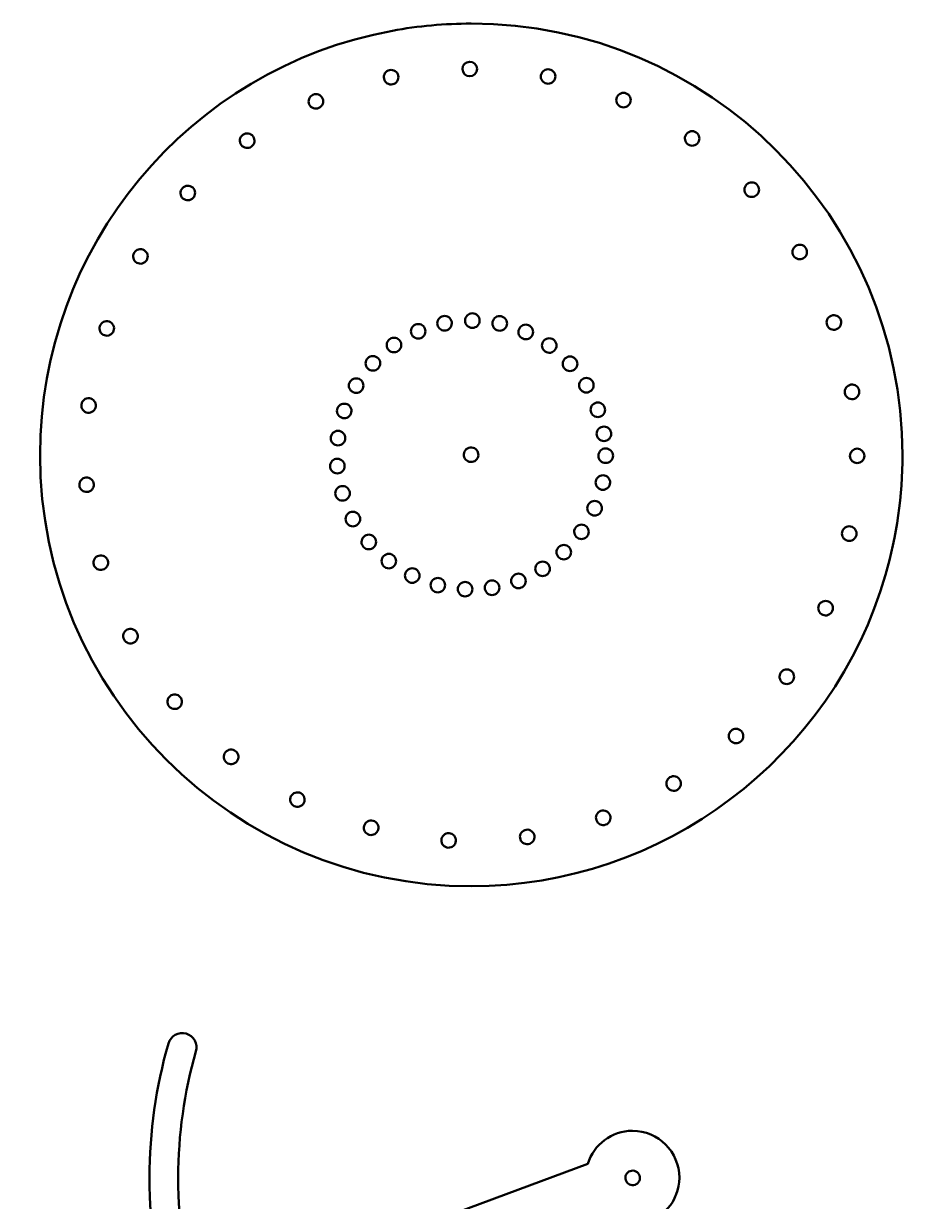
# Model space of a CAD drawing. Header units: inches. Extents: x 1.8 to 45.8, y -63.5 to -2.9.
# Drawn here: x 34.49 to 45.78, y -31.3 to -16.17 of the extents above; entities that cross this region are included whole.
import ezdxf

# ---------------------------------------------------------------- set-up
doc = ezdxf.new("R2010")
doc.units = ezdxf.units.IN
doc.header["$MEASUREMENT"] = 0
doc.layers.add('2', color=7, linetype='Continuous')

msp = doc.modelspace()

# ---------------------------------------------------------------- linework, layer by layer
at = {"color": 240, "lineweight": 50, "true_color": 0xed1c24}
for points, knots in [([(45.564, -23.248), (45.708, -22.75), (45.78, -22.233), (45.78, -21.71), (45.78, -18.655), (43.295, -16.17), (40.241, -16.17), (39.9, -16.17), (39.559, -16.201), (39.228, -16.262), (36.605, -16.747), (34.701, -19.038), (34.701, -21.71), (34.701, -24.764), (37.186, -27.249), (40.241, -27.249), (42.695, -27.249), (44.884, -25.604), (45.564, -23.248)], [0, 0, 0, 0, 1, 1, 1, 2, 2, 2, 3, 3, 3, 4, 4, 4, 5, 5, 5, 6, 6, 6, 6]), ([(39.303, -16.838), (39.314, -16.889), (39.282, -16.939), (39.232, -16.95), (39.181, -16.961), (39.131, -16.93), (39.12, -16.879), (39.109, -16.829), (39.14, -16.779), (39.191, -16.768), (39.242, -16.756), (39.291, -16.788), (39.303, -16.838)], [0, 0, 0, 0, 1, 1, 1, 2, 2, 2, 3, 3, 3, 4, 4, 4, 4]), ([(40.315, -16.752), (40.315, -16.804), (40.274, -16.846), (40.222, -16.847), (40.171, -16.847), (40.128, -16.807), (40.128, -16.755), (40.127, -16.703), (40.168, -16.661), (40.22, -16.66), (40.272, -16.659), (40.314, -16.7), (40.315, -16.752)], [0, 0, 0, 0, 1, 1, 1, 2, 2, 2, 3, 3, 3, 4, 4, 4, 4]), ([(41.32, -16.867), (41.31, -16.918), (41.261, -16.951), (41.21, -16.941), (41.16, -16.932), (41.126, -16.883), (41.136, -16.832), (41.146, -16.782), (41.195, -16.748), (41.245, -16.758), (41.296, -16.768), (41.33, -16.816), (41.32, -16.867)], [0, 0, 0, 0, 1, 1, 1, 2, 2, 2, 3, 3, 3, 4, 4, 4, 4]), ([(38.33, -17.131), (38.352, -17.178), (38.331, -17.233), (38.284, -17.254), (38.237, -17.276), (38.181, -17.255), (38.16, -17.208), (38.139, -17.161), (38.16, -17.105), (38.207, -17.084), (38.254, -17.063), (38.309, -17.084), (38.33, -17.131)], [0, 0, 0, 0, 1, 1, 1, 2, 2, 2, 3, 3, 3, 4, 4, 4, 4]), ([(42.283, -17.188), (42.264, -17.236), (42.209, -17.259), (42.161, -17.239), (42.114, -17.219), (42.091, -17.165), (42.111, -17.117), (42.13, -17.069), (42.185, -17.046), (42.233, -17.066), (42.281, -17.086), (42.303, -17.141), (42.283, -17.188)], [0, 0, 0, 0, 1, 1, 1, 2, 2, 2, 3, 3, 3, 4, 4, 4, 4]), ([(43.156, -17.698), (43.127, -17.741), (43.069, -17.752), (43.026, -17.722), (42.984, -17.694), (42.972, -17.636), (43.001, -17.593), (43.03, -17.55), (43.088, -17.539), (43.131, -17.568), (43.174, -17.597), (43.185, -17.655), (43.156, -17.698)], [0, 0, 0, 0, 1, 1, 1, 2, 2, 2, 3, 3, 3, 4, 4, 4, 4]), ([(37.438, -17.619), (37.468, -17.661), (37.459, -17.72), (37.417, -17.75), (37.375, -17.78), (37.317, -17.771), (37.286, -17.729), (37.256, -17.688), (37.265, -17.629), (37.307, -17.599), (37.349, -17.568), (37.407, -17.577), (37.438, -17.619)], [0, 0, 0, 0, 1, 1, 1, 2, 2, 2, 3, 3, 3, 4, 4, 4, 4]), ([(36.662, -18.277), (36.7, -18.312), (36.703, -18.371), (36.668, -18.409), (36.634, -18.447), (36.575, -18.45), (36.536, -18.416), (36.498, -18.381), (36.495, -18.322), (36.53, -18.284), (36.565, -18.245), (36.624, -18.242), (36.662, -18.277)], [0, 0, 0, 0, 1, 1, 1, 2, 2, 2, 3, 3, 3, 4, 4, 4, 4]), ([(43.909, -18.37), (43.872, -18.406), (43.813, -18.405), (43.777, -18.368), (43.741, -18.331), (43.742, -18.271), (43.779, -18.235), (43.816, -18.2), (43.876, -18.201), (43.911, -18.238), (43.948, -18.275), (43.947, -18.334), (43.909, -18.37)], [0, 0, 0, 0, 1, 1, 1, 2, 2, 2, 3, 3, 3, 4, 4, 4, 4]), ([(36.038, -19.08), (36.083, -19.106), (36.097, -19.163), (36.071, -19.208), (36.045, -19.252), (35.988, -19.267), (35.943, -19.241), (35.899, -19.215), (35.884, -19.157), (35.91, -19.113), (35.936, -19.068), (35.994, -19.054), (36.038, -19.08)], [0, 0, 0, 0, 1, 1, 1, 2, 2, 2, 3, 3, 3, 4, 4, 4, 4]), ([(44.511, -19.182), (44.467, -19.21), (44.41, -19.197), (44.382, -19.153), (44.354, -19.11), (44.367, -19.052), (44.411, -19.024), (44.454, -18.996), (44.512, -19.009), (44.54, -19.053), (44.567, -19.097), (44.554, -19.154), (44.511, -19.182)], [0, 0, 0, 0, 1, 1, 1, 2, 2, 2, 3, 3, 3, 4, 4, 4, 4]), ([(39.879, -20.111), (39.828, -20.1), (39.796, -20.051), (39.806, -20), (39.816, -19.949), (39.866, -19.917), (39.917, -19.927), (39.967, -19.938), (40, -19.987), (39.989, -20.038), (39.979, -20.088), (39.929, -20.121), (39.879, -20.111)], [0, 0, 0, 0, 1, 1, 1, 2, 2, 2, 3, 3, 3, 4, 4, 4, 4]), ([(40.236, -20.076), (40.185, -20.065), (40.153, -20.016), (40.163, -19.965), (40.174, -19.915), (40.223, -19.882), (40.274, -19.892), (40.324, -19.903), (40.357, -19.952), (40.346, -20.003), (40.336, -20.054), (40.286, -20.086), (40.236, -20.076)], [0, 0, 0, 0, 1, 1, 1, 2, 2, 2, 3, 3, 3, 4, 4, 4, 4]), ([(40.588, -20.112), (40.537, -20.102), (40.505, -20.052), (40.515, -20.002), (40.526, -19.951), (40.575, -19.918), (40.626, -19.929), (40.676, -19.939), (40.709, -19.989), (40.698, -20.04), (40.688, -20.09), (40.638, -20.123), (40.588, -20.112)], [0, 0, 0, 0, 1, 1, 1, 2, 2, 2, 3, 3, 3, 4, 4, 4, 4]), ([(44.932, -20.096), (44.884, -20.115), (44.83, -20.09), (44.812, -20.042), (44.794, -19.994), (44.818, -19.94), (44.866, -19.921), (44.914, -19.903), (44.968, -19.927), (44.987, -19.976), (45.005, -20.024), (44.981, -20.078), (44.932, -20.096)], [0, 0, 0, 0, 1, 1, 1, 2, 2, 2, 3, 3, 3, 4, 4, 4, 4]), ([(35.588, -19.996), (35.637, -20.013), (35.663, -20.066), (35.646, -20.115), (35.63, -20.163), (35.577, -20.19), (35.528, -20.173), (35.479, -20.156), (35.453, -20.103), (35.47, -20.054), (35.486, -20.005), (35.539, -19.979), (35.588, -19.996)], [0, 0, 0, 0, 1, 1, 1, 2, 2, 2, 3, 3, 3, 4, 4, 4, 4]), ([(39.54, -20.213), (39.489, -20.203), (39.457, -20.154), (39.467, -20.103), (39.478, -20.052), (39.527, -20.02), (39.578, -20.03), (39.628, -20.041), (39.661, -20.09), (39.65, -20.141), (39.64, -20.191), (39.59, -20.224), (39.54, -20.213)], [0, 0, 0, 0, 1, 1, 1, 2, 2, 2, 3, 3, 3, 4, 4, 4, 4]), ([(40.922, -20.222), (40.871, -20.211), (40.838, -20.162), (40.849, -20.111), (40.859, -20.061), (40.909, -20.028), (40.959, -20.038), (41.01, -20.049), (41.043, -20.098), (41.032, -20.149), (41.022, -20.2), (40.972, -20.232), (40.922, -20.222)], [0, 0, 0, 0, 1, 1, 1, 2, 2, 2, 3, 3, 3, 4, 4, 4, 4]), ([(39.229, -20.389), (39.179, -20.379), (39.146, -20.33), (39.157, -20.279), (39.167, -20.228), (39.217, -20.196), (39.267, -20.206), (39.318, -20.217), (39.35, -20.266), (39.34, -20.317), (39.329, -20.367), (39.28, -20.4), (39.229, -20.389)], [0, 0, 0, 0, 1, 1, 1, 2, 2, 2, 3, 3, 3, 4, 4, 4, 4]), ([(41.224, -20.396), (41.173, -20.386), (41.141, -20.336), (41.151, -20.286), (41.162, -20.235), (41.211, -20.202), (41.262, -20.213), (41.312, -20.223), (41.345, -20.273), (41.334, -20.323), (41.324, -20.374), (41.274, -20.407), (41.224, -20.396)], [0, 0, 0, 0, 1, 1, 1, 2, 2, 2, 3, 3, 3, 4, 4, 4, 4]), ([(38.959, -20.625), (38.908, -20.615), (38.876, -20.565), (38.886, -20.515), (38.896, -20.464), (38.946, -20.432), (38.997, -20.442), (39.047, -20.453), (39.08, -20.502), (39.069, -20.553), (39.059, -20.603), (39.009, -20.636), (38.959, -20.625)], [0, 0, 0, 0, 1, 1, 1, 2, 2, 2, 3, 3, 3, 4, 4, 4, 4]), ([(41.491, -20.63), (41.441, -20.62), (41.408, -20.57), (41.418, -20.52), (41.429, -20.469), (41.479, -20.437), (41.529, -20.447), (41.58, -20.458), (41.612, -20.507), (41.602, -20.558), (41.591, -20.608), (41.542, -20.641), (41.491, -20.63)], [0, 0, 0, 0, 1, 1, 1, 2, 2, 2, 3, 3, 3, 4, 4, 4, 4]), ([(38.743, -20.911), (38.692, -20.9), (38.66, -20.851), (38.67, -20.8), (38.681, -20.75), (38.73, -20.717), (38.781, -20.728), (38.831, -20.738), (38.864, -20.788), (38.853, -20.838), (38.843, -20.889), (38.793, -20.921), (38.743, -20.911)], [0, 0, 0, 0, 1, 1, 1, 2, 2, 2, 3, 3, 3, 4, 4, 4, 4]), ([(41.7, -20.906), (41.65, -20.895), (41.617, -20.846), (41.628, -20.795), (41.638, -20.745), (41.688, -20.712), (41.738, -20.723), (41.789, -20.733), (41.821, -20.783), (41.811, -20.833), (41.8, -20.884), (41.751, -20.916), (41.7, -20.906)], [0, 0, 0, 0, 1, 1, 1, 2, 2, 2, 3, 3, 3, 4, 4, 4, 4]), ([(45.147, -20.992), (45.096, -21), (45.049, -20.965), (45.041, -20.914), (45.032, -20.863), (45.067, -20.815), (45.118, -20.807), (45.169, -20.799), (45.217, -20.834), (45.225, -20.885), (45.233, -20.936), (45.198, -20.984), (45.147, -20.992)], [0, 0, 0, 0, 1, 1, 1, 2, 2, 2, 3, 3, 3, 4, 4, 4, 4]), ([(35.336, -20.982), (35.387, -20.988), (35.424, -21.035), (35.417, -21.086), (35.411, -21.137), (35.364, -21.174), (35.313, -21.167), (35.261, -21.161), (35.225, -21.114), (35.232, -21.063), (35.238, -21.011), (35.285, -20.975), (35.336, -20.982)], [0, 0, 0, 0, 1, 1, 1, 2, 2, 2, 3, 3, 3, 4, 4, 4, 4]), ([(38.59, -21.236), (38.539, -21.226), (38.507, -21.177), (38.517, -21.126), (38.528, -21.075), (38.577, -21.043), (38.628, -21.053), (38.678, -21.064), (38.711, -21.113), (38.7, -21.164), (38.69, -21.214), (38.64, -21.247), (38.59, -21.236)], [0, 0, 0, 0, 1, 1, 1, 2, 2, 2, 3, 3, 3, 4, 4, 4, 4]), ([(41.848, -21.222), (41.798, -21.211), (41.765, -21.161), (41.776, -21.111), (41.786, -21.06), (41.836, -21.028), (41.886, -21.038), (41.937, -21.049), (41.969, -21.098), (41.959, -21.149), (41.948, -21.199), (41.899, -21.232), (41.848, -21.222)], [0, 0, 0, 0, 1, 1, 1, 2, 2, 2, 3, 3, 3, 4, 4, 4, 4]), ([(38.51, -21.585), (38.46, -21.575), (38.427, -21.525), (38.438, -21.475), (38.448, -21.424), (38.498, -21.391), (38.548, -21.402), (38.599, -21.412), (38.631, -21.462), (38.621, -21.512), (38.61, -21.563), (38.561, -21.596), (38.51, -21.585)], [0, 0, 0, 0, 1, 1, 1, 2, 2, 2, 3, 3, 3, 4, 4, 4, 4]), ([(41.926, -21.53), (41.876, -21.52), (41.843, -21.47), (41.854, -21.42), (41.864, -21.369), (41.914, -21.337), (41.964, -21.347), (42.015, -21.358), (42.047, -21.407), (42.037, -21.458), (42.026, -21.508), (41.977, -21.541), (41.926, -21.53)], [0, 0, 0, 0, 1, 1, 1, 2, 2, 2, 3, 3, 3, 4, 4, 4, 4]), ([(40.146, -21.701), (40.149, -21.65), (40.193, -21.611), (40.245, -21.614), (40.296, -21.617), (40.336, -21.661), (40.332, -21.713), (40.329, -21.765), (40.285, -21.804), (40.233, -21.8), (40.182, -21.797), (40.142, -21.753), (40.146, -21.701)], [0, 0, 0, 0, 1, 1, 1, 2, 2, 2, 3, 3, 3, 4, 4, 4, 4]), ([(41.95, -21.811), (41.899, -21.8), (41.866, -21.751), (41.877, -21.7), (41.887, -21.65), (41.937, -21.617), (41.987, -21.628), (42.038, -21.638), (42.071, -21.688), (42.06, -21.738), (42.05, -21.789), (42, -21.821), (41.95, -21.811)], [0, 0, 0, 0, 1, 1, 1, 2, 2, 2, 3, 3, 3, 4, 4, 4, 4]), ([(45.199, -21.815), (45.147, -21.815), (45.105, -21.773), (45.105, -21.721), (45.105, -21.67), (45.147, -21.628), (45.199, -21.628), (45.25, -21.628), (45.292, -21.67), (45.292, -21.721), (45.292, -21.773), (45.25, -21.815), (45.199, -21.815)], [0, 0, 0, 0, 1, 1, 1, 2, 2, 2, 3, 3, 3, 4, 4, 4, 4]), ([(38.502, -21.944), (38.451, -21.933), (38.419, -21.884), (38.429, -21.833), (38.44, -21.783), (38.489, -21.75), (38.54, -21.761), (38.59, -21.771), (38.623, -21.821), (38.612, -21.871), (38.602, -21.922), (38.552, -21.954), (38.502, -21.944)], [0, 0, 0, 0, 1, 1, 1, 2, 2, 2, 3, 3, 3, 4, 4, 4, 4]), ([(35.291, -21.999), (35.343, -21.995), (35.388, -22.033), (35.392, -22.085), (35.396, -22.136), (35.358, -22.181), (35.306, -22.185), (35.255, -22.189), (35.21, -22.151), (35.206, -22.099), (35.201, -22.048), (35.24, -22.003), (35.291, -21.999)], [0, 0, 0, 0, 1, 1, 1, 2, 2, 2, 3, 3, 3, 4, 4, 4, 4]), ([(41.913, -22.156), (41.862, -22.145), (41.83, -22.096), (41.84, -22.045), (41.85, -21.995), (41.9, -21.962), (41.951, -21.973), (42.001, -21.983), (42.034, -22.033), (42.023, -22.083), (42.013, -22.134), (41.963, -22.166), (41.913, -22.156)], [0, 0, 0, 0, 1, 1, 1, 2, 2, 2, 3, 3, 3, 4, 4, 4, 4]), ([(38.568, -22.294), (38.518, -22.284), (38.485, -22.234), (38.496, -22.184), (38.506, -22.133), (38.556, -22.101), (38.606, -22.111), (38.657, -22.122), (38.689, -22.171), (38.679, -22.222), (38.668, -22.272), (38.619, -22.305), (38.568, -22.294)], [0, 0, 0, 0, 1, 1, 1, 2, 2, 2, 3, 3, 3, 4, 4, 4, 4]), ([(41.806, -22.486), (41.756, -22.476), (41.723, -22.426), (41.734, -22.376), (41.744, -22.325), (41.794, -22.292), (41.844, -22.303), (41.895, -22.313), (41.927, -22.363), (41.917, -22.413), (41.906, -22.464), (41.857, -22.496), (41.806, -22.486)], [0, 0, 0, 0, 1, 1, 1, 2, 2, 2, 3, 3, 3, 4, 4, 4, 4]), ([(38.701, -22.625), (38.651, -22.614), (38.618, -22.565), (38.629, -22.514), (38.639, -22.464), (38.689, -22.431), (38.739, -22.441), (38.79, -22.452), (38.822, -22.502), (38.812, -22.552), (38.801, -22.603), (38.752, -22.635), (38.701, -22.625)], [0, 0, 0, 0, 1, 1, 1, 2, 2, 2, 3, 3, 3, 4, 4, 4, 4]), ([(41.638, -22.788), (41.588, -22.778), (41.555, -22.728), (41.565, -22.678), (41.576, -22.627), (41.625, -22.595), (41.676, -22.605), (41.727, -22.616), (41.759, -22.665), (41.749, -22.716), (41.738, -22.766), (41.689, -22.799), (41.638, -22.788)], [0, 0, 0, 0, 1, 1, 1, 2, 2, 2, 3, 3, 3, 4, 4, 4, 4]), ([(45.077, -22.811), (45.027, -22.801), (44.994, -22.752), (45.004, -22.701), (45.015, -22.65), (45.065, -22.618), (45.115, -22.628), (45.166, -22.639), (45.198, -22.688), (45.188, -22.739), (45.177, -22.79), (45.128, -22.822), (45.077, -22.811)], [0, 0, 0, 0, 1, 1, 1, 2, 2, 2, 3, 3, 3, 4, 4, 4, 4]), ([(38.905, -22.919), (38.855, -22.908), (38.822, -22.859), (38.833, -22.808), (38.843, -22.757), (38.893, -22.725), (38.943, -22.735), (38.994, -22.746), (39.026, -22.795), (39.016, -22.846), (39.005, -22.897), (38.956, -22.929), (38.905, -22.919)], [0, 0, 0, 0, 1, 1, 1, 2, 2, 2, 3, 3, 3, 4, 4, 4, 4]), ([(35.455, -23.003), (35.505, -22.988), (35.556, -23.017), (35.571, -23.067), (35.585, -23.116), (35.557, -23.168), (35.507, -23.182), (35.458, -23.197), (35.406, -23.168), (35.391, -23.119), (35.377, -23.069), (35.405, -23.017), (35.455, -23.003)], [0, 0, 0, 0, 1, 1, 1, 2, 2, 2, 3, 3, 3, 4, 4, 4, 4]), ([(39.163, -23.164), (39.112, -23.154), (39.08, -23.104), (39.09, -23.054), (39.101, -23.003), (39.15, -22.971), (39.201, -22.981), (39.251, -22.992), (39.284, -23.041), (39.273, -23.092), (39.263, -23.142), (39.213, -23.175), (39.163, -23.164)], [0, 0, 0, 0, 1, 1, 1, 2, 2, 2, 3, 3, 3, 4, 4, 4, 4]), ([(41.411, -23.05), (41.36, -23.039), (41.328, -22.99), (41.338, -22.939), (41.349, -22.889), (41.398, -22.856), (41.449, -22.867), (41.499, -22.877), (41.532, -22.927), (41.521, -22.977), (41.511, -23.028), (41.461, -23.06), (41.411, -23.05)], [0, 0, 0, 0, 1, 1, 1, 2, 2, 2, 3, 3, 3, 4, 4, 4, 4]), ([(41.138, -23.264), (41.088, -23.253), (41.055, -23.204), (41.066, -23.153), (41.076, -23.103), (41.126, -23.07), (41.176, -23.081), (41.227, -23.091), (41.259, -23.14), (41.249, -23.191), (41.238, -23.242), (41.189, -23.274), (41.138, -23.264)], [0, 0, 0, 0, 1, 1, 1, 2, 2, 2, 3, 3, 3, 4, 4, 4, 4]), ([(39.463, -23.35), (39.413, -23.34), (39.38, -23.29), (39.391, -23.24), (39.401, -23.189), (39.451, -23.157), (39.501, -23.167), (39.552, -23.178), (39.584, -23.227), (39.574, -23.278), (39.563, -23.328), (39.514, -23.361), (39.463, -23.35)], [0, 0, 0, 0, 1, 1, 1, 2, 2, 2, 3, 3, 3, 4, 4, 4, 4]), ([(39.792, -23.473), (39.742, -23.463), (39.709, -23.413), (39.72, -23.363), (39.73, -23.312), (39.78, -23.28), (39.83, -23.29), (39.881, -23.301), (39.913, -23.35), (39.903, -23.401), (39.892, -23.451), (39.843, -23.484), (39.792, -23.473)], [0, 0, 0, 0, 1, 1, 1, 2, 2, 2, 3, 3, 3, 4, 4, 4, 4]), ([(40.828, -23.419), (40.777, -23.408), (40.745, -23.359), (40.755, -23.308), (40.766, -23.258), (40.815, -23.225), (40.866, -23.236), (40.916, -23.246), (40.949, -23.296), (40.938, -23.346), (40.928, -23.397), (40.878, -23.429), (40.828, -23.419)], [0, 0, 0, 0, 1, 1, 1, 2, 2, 2, 3, 3, 3, 4, 4, 4, 4]), ([(40.143, -23.525), (40.092, -23.514), (40.06, -23.465), (40.07, -23.414), (40.081, -23.364), (40.13, -23.331), (40.181, -23.342), (40.231, -23.352), (40.264, -23.402), (40.253, -23.452), (40.243, -23.503), (40.193, -23.535), (40.143, -23.525)], [0, 0, 0, 0, 1, 1, 1, 2, 2, 2, 3, 3, 3, 4, 4, 4, 4]), ([(40.49, -23.506), (40.439, -23.496), (40.407, -23.447), (40.417, -23.396), (40.428, -23.345), (40.477, -23.313), (40.528, -23.323), (40.578, -23.334), (40.611, -23.383), (40.6, -23.434), (40.59, -23.484), (40.54, -23.517), (40.49, -23.506)], [0, 0, 0, 0, 1, 1, 1, 2, 2, 2, 3, 3, 3, 4, 4, 4, 4]), ([(44.756, -23.763), (44.708, -23.742), (44.687, -23.688), (44.707, -23.64), (44.728, -23.593), (44.783, -23.571), (44.83, -23.591), (44.878, -23.612), (44.899, -23.667), (44.879, -23.714), (44.858, -23.762), (44.803, -23.784), (44.756, -23.763)], [0, 0, 0, 0, 1, 1, 1, 2, 2, 2, 3, 3, 3, 4, 4, 4, 4]), ([(35.819, -23.953), (35.864, -23.929), (35.921, -23.947), (35.945, -23.992), (35.969, -24.038), (35.952, -24.094), (35.906, -24.119), (35.861, -24.143), (35.804, -24.125), (35.78, -24.08), (35.756, -24.034), (35.773, -23.977), (35.819, -23.953)], [0, 0, 0, 0, 1, 1, 1, 2, 2, 2, 3, 3, 3, 4, 4, 4, 4]), ([(44.241, -24.634), (44.199, -24.604), (44.189, -24.546), (44.218, -24.504), (44.248, -24.461), (44.306, -24.451), (44.349, -24.481), (44.391, -24.511), (44.401, -24.569), (44.371, -24.611), (44.342, -24.654), (44.283, -24.664), (44.241, -24.634)], [0, 0, 0, 0, 1, 1, 1, 2, 2, 2, 3, 3, 3, 4, 4, 4, 4]), ([(36.371, -24.806), (36.411, -24.774), (36.47, -24.779), (36.503, -24.819), (36.535, -24.858), (36.53, -24.918), (36.49, -24.951), (36.45, -24.983), (36.392, -24.978), (36.359, -24.938), (36.326, -24.898), (36.331, -24.839), (36.371, -24.806)], [0, 0, 0, 0, 1, 1, 1, 2, 2, 2, 3, 3, 3, 4, 4, 4, 4]), ([(43.574, -25.383), (43.539, -25.345), (43.541, -25.286), (43.579, -25.251), (43.616, -25.215), (43.675, -25.217), (43.711, -25.255), (43.746, -25.292), (43.744, -25.351), (43.707, -25.387), (43.669, -25.422), (43.61, -25.42), (43.574, -25.383)], [0, 0, 0, 0, 1, 1, 1, 2, 2, 2, 3, 3, 3, 4, 4, 4, 4]), ([(37.083, -25.528), (37.115, -25.488), (37.174, -25.482), (37.214, -25.514), (37.254, -25.546), (37.261, -25.605), (37.228, -25.645), (37.196, -25.686), (37.137, -25.692), (37.097, -25.66), (37.057, -25.628), (37.05, -25.569), (37.083, -25.528)], [0, 0, 0, 0, 1, 1, 1, 2, 2, 2, 3, 3, 3, 4, 4, 4, 4]), ([(42.762, -25.978), (42.735, -25.934), (42.748, -25.877), (42.792, -25.849), (42.836, -25.823), (42.894, -25.836), (42.921, -25.88), (42.948, -25.924), (42.934, -25.982), (42.89, -26.009), (42.846, -26.036), (42.789, -26.022), (42.762, -25.978)], [0, 0, 0, 0, 1, 1, 1, 2, 2, 2, 3, 3, 3, 4, 4, 4, 4]), ([(37.924, -26.093), (37.947, -26.047), (38.004, -26.029), (38.05, -26.052), (38.095, -26.076), (38.114, -26.132), (38.09, -26.178), (38.067, -26.224), (38.011, -26.242), (37.965, -26.219), (37.919, -26.195), (37.9, -26.139), (37.924, -26.093)], [0, 0, 0, 0, 1, 1, 1, 2, 2, 2, 3, 3, 3, 4, 4, 4, 4]), ([(41.848, -26.401), (41.831, -26.352), (41.856, -26.299), (41.905, -26.281), (41.953, -26.264), (42.007, -26.289), (42.024, -26.338), (42.042, -26.386), (42.017, -26.44), (41.968, -26.457), (41.919, -26.475), (41.866, -26.449), (41.848, -26.401)], [0, 0, 0, 0, 1, 1, 1, 2, 2, 2, 3, 3, 3, 4, 4, 4, 4]), ([(38.865, -26.473), (38.879, -26.423), (38.93, -26.393), (38.98, -26.407), (39.03, -26.421), (39.059, -26.472), (39.045, -26.522), (39.032, -26.572), (38.98, -26.601), (38.931, -26.587), (38.88, -26.574), (38.851, -26.522), (38.865, -26.473)], [0, 0, 0, 0, 1, 1, 1, 2, 2, 2, 3, 3, 3, 4, 4, 4, 4]), ([(39.857, -26.654), (39.86, -26.603), (39.904, -26.564), (39.956, -26.567), (40.007, -26.57), (40.046, -26.614), (40.043, -26.666), (40.04, -26.718), (39.996, -26.757), (39.944, -26.753), (39.892, -26.75), (39.853, -26.706), (39.857, -26.654)], [0, 0, 0, 0, 1, 1, 1, 2, 2, 2, 3, 3, 3, 4, 4, 4, 4]), ([(40.867, -26.628), (40.86, -26.577), (40.895, -26.53), (40.947, -26.522), (40.998, -26.515), (41.045, -26.55), (41.052, -26.602), (41.06, -26.653), (41.024, -26.7), (40.973, -26.707), (40.922, -26.715), (40.874, -26.679), (40.867, -26.628)], [0, 0, 0, 0, 1, 1, 1, 2, 2, 2, 3, 3, 3, 4, 4, 4, 4])]:
    msp.add_open_spline(points, degree=3, knots=knots, dxfattribs=at)
at = {"layer": '2', "color": 114, "lineweight": 50, "true_color": 0x00a651}
for points, knots in [([(36.35, -29.267), (36.189, -29.825), (36.107, -30.405), (36.107, -30.991), (36.107, -31.621), (36.202, -32.228), (36.377, -32.802), (36.377, -32.802), (36.378, -32.804), (36.378, -32.804), (36.378, -32.804), (31.569, -34.592), (31.569, -34.592), (31.569, -34.592), (30.892, -33.513), (30.892, -33.513), (30.919, -33.448), (30.934, -33.376), (30.934, -33.301), (30.934, -32.99), (30.682, -32.738), (30.371, -32.738), (30.06, -32.738), (29.808, -32.99), (29.808, -33.301), (29.808, -33.304), (29.809, -33.306), (29.809, -33.309), (29.809, -33.309), (29.182, -33.674), (29.182, -33.674), (29.045, -33.74), (28.48, -34.084), (28.48, -35.254), (28.48, -35.254), (28.48, -37.206), (28.48, -37.206), (28.48, -37.206), (29.033, -37.206), (29.033, -37.206), (29.033, -37.206), (29.033, -35.254), (29.033, -35.254), (29.033, -34.42), (29.37, -34.202), (29.418, -34.175), (29.418, -34.175), (30.087, -33.786), (30.087, -33.786), (30.17, -33.835), (30.267, -33.864), (30.371, -33.864), (30.399, -33.864), (30.427, -33.861), (30.454, -33.857), (30.454, -33.857), (31.04, -34.789), (31.04, -34.789), (31.04, -34.789), (30.872, -34.851), (30.872, -34.851), (30.872, -34.851), (31.13, -35.543), (31.13, -35.543), (31.13, -35.543), (33.201, -34.773), (33.201, -34.773), (33.201, -34.773), (38.544, -42.373), (38.544, -42.373), (38.544, -42.373), (36.83, -42.896), (36.83, -42.896), (36.83, -42.896), (36.771, -42.657), (36.771, -42.657), (36.771, -42.657), (36.007, -42.846), (36.007, -42.846), (36.007, -42.846), (36.332, -44.164), (36.332, -44.164), (36.332, -44.164), (36.933, -44.016), (36.933, -44.016), (36.933, -44.016), (37.635, -44.725), (37.635, -44.725), (36.977, -45.471), (36.493, -46.377), (36.249, -47.378), (36.249, -47.378), (35.763, -47.28), (35.763, -47.28), (35.763, -47.28), (35.763, -46.86), (35.763, -46.86), (35.763, -46.707), (35.639, -46.584), (35.486, -46.584), (35.486, -46.584), (34.923, -46.584), (34.923, -46.584), (34.77, -46.584), (34.646, -46.707), (34.646, -46.86), (34.646, -47.013), (34.77, -47.137), (34.923, -47.137), (34.923, -47.137), (35.209, -47.137), (35.209, -47.137), (35.209, -47.137), (35.209, -52.395), (35.209, -52.395), (35.209, -52.548), (35.333, -52.672), (35.486, -52.672), (35.639, -52.672), (35.763, -52.548), (35.763, -52.395), (35.763, -52.395), (35.763, -50.504), (35.763, -50.504), (35.763, -50.504), (36.262, -50.4), (36.262, -50.4), (36.478, -51.261), (36.875, -52.074), (37.431, -52.772), (38.231, -53.777), (39.329, -54.511), (40.547, -54.865), (40.602, -55.017), (40.748, -55.126), (40.919, -55.126), (41.137, -55.126), (41.315, -54.948), (41.315, -54.73), (41.315, -54.574), (41.225, -54.44), (41.094, -54.375), (41.094, -54.375), (42.036, -50.247), (42.036, -50.247), (42.108, -50.258), (42.181, -50.266), (42.256, -50.266), (43.028, -50.266), (43.654, -49.64), (43.654, -48.867), (43.654, -48.47), (43.487, -48.111), (43.221, -47.857), (43.221, -47.857), (44.298, -42.519), (44.298, -42.519), (44.545, -42.217), (44.693, -41.832), (44.693, -41.413), (44.693, -40.45), (43.909, -39.666), (42.946, -39.666), (42.518, -39.666), (42.125, -39.821), (41.821, -40.078), (41.821, -40.078), (34.381, -34.334), (34.381, -34.334), (34.381, -34.334), (36.636, -33.495), (36.636, -33.495), (37.56, -35.582), (39.602, -37.066), (41.997, -37.187), (42.07, -37.278), (42.181, -37.337), (42.307, -37.337), (42.432, -37.337), (42.544, -37.279), (42.616, -37.188), (42.896, -37.175), (43.175, -37.143), (43.448, -37.092), (43.537, -37.076), (43.599, -36.998), (43.599, -36.911), (43.599, -36.9), (43.598, -36.889), (43.596, -36.877), (43.577, -36.777), (43.481, -36.711), (43.381, -36.73), (43.151, -36.772), (42.918, -36.8), (42.683, -36.815), (42.64, -36.689), (42.535, -36.591), (42.405, -36.558), (42.405, -36.558), (42.405, -31.585), (42.405, -31.585), (42.693, -31.54), (42.914, -31.292), (42.914, -30.991), (42.914, -30.658), (42.645, -30.389), (42.313, -30.389), (42.043, -30.389), (41.815, -30.566), (41.738, -30.811), (41.738, -30.811), (36.724, -32.675), (36.724, -32.675), (36.554, -32.127), (36.476, -31.594), (36.476, -30.991), (36.476, -30.439), (36.553, -29.894), (36.704, -29.37), (36.733, -29.271), (36.676, -29.169), (36.578, -29.141), (36.48, -29.113), (36.378, -29.169), (36.35, -29.267)], [0, 0, 0, 0, 1, 1, 1, 2, 2, 2, 3, 3, 3, 4, 4, 4, 5, 5, 5, 6, 6, 6, 7, 7, 7, 8, 8, 8, 9, 9, 9, 10, 10, 10, 11, 11, 11, 12, 12, 12, 13, 13, 13, 14, 14, 14, 15, 15, 15, 16, 16, 16, 17, 17, 17, 18, 18, 18, 19, 19, 19, 20, 20, 20, 21, 21, 21, 22, 22, 22, 23, 23, 23, 24, 24, 24, 25, 25, 25, 26, 26, 26, 27, 27, 27, 28, 28, 28, 29, 29, 29, 30, 30, 30, 31, 31, 31, 32, 32, 32, 33, 33, 33, 34, 34, 34, 35, 35, 35, 36, 36, 36, 37, 37, 37, 38, 38, 38, 39, 39, 39, 40, 40, 40, 41, 41, 41, 42, 42, 42, 43, 43, 43, 44, 44, 44, 45, 45, 45, 46, 46, 46, 47, 47, 47, 48, 48, 48, 49, 49, 49, 50, 50, 50, 51, 51, 51, 52, 52, 52, 53, 53, 53, 54, 54, 54, 55, 55, 55, 56, 56, 56, 57, 57, 57, 58, 58, 58, 59, 59, 59, 60, 60, 60, 61, 61, 61, 62, 62, 62, 63, 63, 63, 64, 64, 64, 65, 65, 65, 66, 66, 66, 67, 67, 67, 68, 68, 68, 69, 69, 69, 70, 70, 70, 71, 71, 71, 72, 72, 72, 73, 73, 73, 74, 74, 74, 75, 75, 75, 75]), ([(42.408, -30.999), (42.404, -31.051), (42.36, -31.09), (42.308, -31.086), (42.257, -31.083), (42.218, -31.039), (42.221, -30.987), (42.224, -30.936), (42.268, -30.897), (42.32, -30.9), (42.372, -30.903), (42.411, -30.947), (42.408, -30.999)], [0, 0, 0, 0, 1, 1, 1, 2, 2, 2, 3, 3, 3, 4, 4, 4, 4])]:
    msp.add_open_spline(points, degree=3, knots=knots, dxfattribs=at)

doc.saveas('drawing.dxf')
